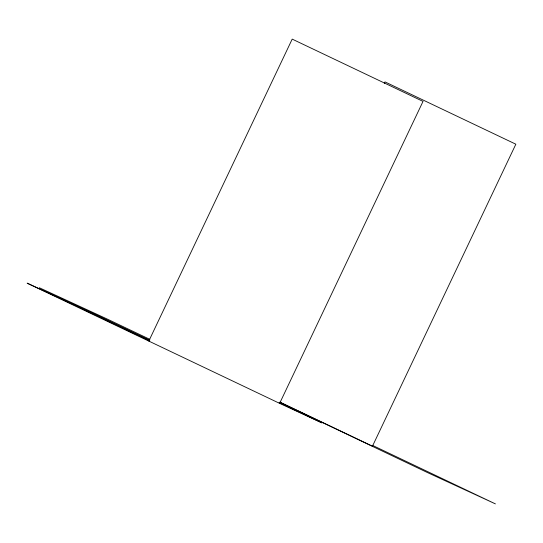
<?xml version="1.0" encoding="UTF-8"?>
<svg xmlns="http://www.w3.org/2000/svg" width="543" height="543" viewBox="0 0 543 543"><rect width="100%" height="100%" fill="white"/><g stroke="black" fill="none" stroke-linecap="round" stroke-linejoin="round"><path stroke-width="0.81" d="M148.809 341.079L292.202 39.11L423.024 101.405L279.638 403.374L27.15 283.154L69.443 302.655L149.78 340.909M384.295 83.439L385.021 81.912L515.85 144.207L372.464 446.176L279.889 402.098M279.638 403.374L321.931 422.875L279.088 402.478M149.834 339.341L107.019 318.951L39.32 287.736L149.413 340.162M372.315 445.28L495.413 503.89L427.708 472.675L280.154 402.411"/></g></svg>
